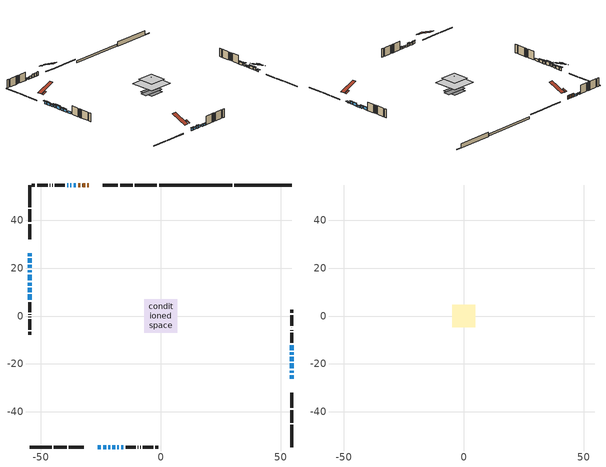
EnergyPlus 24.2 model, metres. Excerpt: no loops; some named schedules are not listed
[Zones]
conditioned space
 floor outside (Floor1 construction): -1.58,-1.58 -1.58,1.58 1.58,1.58 1.58,-1.58 z1.31
 floor adiabatic (Floor3 construction): -3.1,-3.1 -3.1,3.1 3.1,3.1 3.1,-3.1 z1.31
 floor adiabatic (AdiabaticFloorConstruction): -6.99,-6.99 -6.99,6.99 6.99,6.99 6.99,-6.99 z3.75
 floor foundation (Slab1 construction): -3.99,-3.99 -3.99,3.99 3.99,3.99 3.99,-3.99 z-1.13
 floor foundation (Slab2 construction): -6.02,-1.6 -6.02,1.6 6.02,1.6 6.02,-1.6 z-0.91
 wall outside (RimJoist1 construction): -1.6,54.67 -10.78,54.67 / -54.67,-54.67 -45.48,-54.67 / -54.67,54.67 -54.67,45.48 / 54.67,-54.67 54.67,-45.48 z1.31:1.61
 wall outside (RimJoist2 construction): -11.71,54.67 -16.98,54.67 / -44.56,-54.67 -39.29,-54.67 / -54.67,44.56 -54.67,39.29 / 54.67,-44.56 54.67,-39.29 z1.31:1.61
 wall outside (RimJoist3 construction): -17.9,54.67 -24.18,54.67 / -38.36,-54.67 -32.09,-54.67 / -54.67,38.36 -54.67,32.09 / 54.67,-38.36 54.67,-32.09 z1.31:1.61
 wall outside (AdiabaticWallConstruction 1): -30.06,54.67 -30.67,54.67 / -31.59,54.67 -32.66,54.67 / -33.58,54.67 -34.5,54.67 z1.31:3.34
 wall outside (AdiabaticWallConstruction): -54.67,26.21 -54.67,24.98 / -54.67,24.06 -54.67,22.23 / 54.67,-21.91 54.67,-19.77 / -26.21,-54.67 -24.98,-54.67 / -54.67,13.94 -54.67,12.72 / -54.67,11.79 -54.67,9.96 / 54.67,-14.25 54.67,-12.11 z1.31:2.83; -54.67,21.3 -54.67,20.08 / -35.42,54.67 -36.34,54.67 / -37.27,54.67 -37.73,54.67 / -24.06,-54.67 -22.84,-54.67 / -38.65,54.67 -39.11,54.67 / -20.22,-54.67 -19.07,-54.67 / -18.15,-54.67 -17.46,-54.67 / -54.67,9.03 -54.67,6.75 z1.31:2.53; -54.67,19.15 -54.67,18.24 z1.31:3.14; 54.67,-26.21 54.67,-24.68 / 54.67,-18.85 54.67,-17.02 z1.31:1.92; 54.67,-23.75 54.67,-22.84 / -21.91,-54.67 -21.15,-54.67 / 54.67,-16.09 54.67,-15.17 z1.31:2.84; -54.67,17.31 -54.67,14.87 z1.31:3.34; -16.53,-54.67 -15.61,-54.67 z1.31:2.23
 wall outside (Wall1 construction): -40.04,54.67 -44.24,54.67 / -14.69,-54.67 -10.49,-54.67 / -54.67,5.82 -54.67,1.62 / 54.67,-11.18 54.67,-6.99 z1.31:6.19
 wall outside (Wall2 construction): -45.16,54.67 -45.29,54.67 / -9.56,-54.67 -9.44,-54.67 / -54.67,0.69 -54.67,0.57 / 54.67,-6.06 54.67,-5.93 z1.31:6.19
 wall outside (Wall3 construction): -46.22,54.67 -46.28,54.67 / -8.51,-54.67 -8.45,-54.67 / -54.67,-0.36 -54.67,-0.42 / 54.67,-5 54.67,-4.94 z1.31:6.19
 wall outside (Wall4 construction): -47.21,54.67 -51.57,54.67 / -7.52,-54.67 -3.15,-54.67 / -54.67,-1.35 -54.67,-5.71 / 54.67,-4.01 54.67,0.35 z1.31:6.19
 wall outside (Wall5 construction): -52.5,54.67 -53.74,54.67 / -2.22,-54.67 -0.99,-54.67 / -54.67,-6.64 -54.67,-7.88 / 54.67,1.28 54.67,2.52 z1.31:6.19
 wall foundation (FoundationWall1 construction): 30.74,54.67,-1.13 30.74,54.67,1.31 51.5,54.67,1.31 51.5,54.67,-1.03 54.67,54.67,-1.03 54.67,54.67,-1.13
 wall foundation (FoundationWall2 construction): 29.81,54.67 -0.67,54.67 z-0.91:0.28
 window (WindowConstruction 17): -54.67,26.2 -54.67,24.99 z1.31:2.83
 window (WindowConstruction 4): -54.67,24.06 -54.67,22.23 z1.31:2.83
 window (WindowConstruction 5): -54.67,21.3 -54.67,20.08 z1.31:2.53
 window (WindowConstruction 6): -54.67,19.15 -54.67,18.24 z1.31:3.14
 window (WindowConstruction 18): 54.67,-26.2 54.67,-24.68 z1.31:1.92
 window (WindowConstruction 7): 54.67,-23.75 54.67,-22.84 z1.31:2.83
 window (WindowConstruction 8): 54.67,-21.91 54.67,-19.77 z1.31:2.83
 window (WindowConstruction 9): -35.42,54.67 -36.34,54.67 z1.31:2.53
 window (WindowConstruction 10): -37.27,54.67 -37.72,54.67 z1.31:2.53
 window (WindowConstruction 11): -26.2,-54.67 -24.99,-54.67 z1.31:2.83
 window (WindowConstruction 12): -24.06,-54.67 -22.84,-54.67 z1.31:2.53
 window (WindowConstruction 13): -21.91,-54.67 -21.15,-54.67 z1.31:2.83
 window (WindowConstruction): 54.67,-18.85 54.67,-17.02 z1.31:1.92
 window (WindowConstruction 14): -54.67,17.31 -54.67,14.87 z1.31:3.34
 window (WindowConstruction 15): -54.67,13.94 -54.67,12.72 z1.31:2.83
 window (WindowConstruction 16): -54.67,11.79 -54.67,9.96 z1.31:2.83
 window (WindowConstruction 19): -38.65,54.67 -39.11,54.67 z1.31:2.53
 window (WindowConstruction 20): -20.22,-54.67 -19.07,-54.67 z1.31:2.53
 window (WindowConstruction 21): -18.15,-54.67 -17.46,-54.67 z1.31:2.53
 window (WindowConstruction 22): -54.67,9.03 -54.67,6.75 z1.31:2.53
 window (WindowConstruction 1): 54.67,-16.09 54.67,-15.17 z1.31:2.83
 window (WindowConstruction 2): 54.67,-14.24 54.67,-12.11 z1.31:2.83
 window (WindowConstruction 3): -16.53,-54.67 -15.62,-54.67 z1.31:2.22
 door (Door): -30.06,54.67 -30.66,54.67 z1.31:3.34
 door (Door 1): -31.59,54.67 -32.66,54.67 z1.31:3.34
 door (Door 2): -33.58,54.67 -34.49,54.67 z1.31:3.34
 ceiling adiabatic (AdiabaticFloorConstruction): 6.99,-6.99 6.99,6.99 -6.99,6.99 -6.99,-6.99 z3.75
 roof outside (Roof2 construction): -2,2 -2,-2 2,-2 2,2 z6.19
 roof outside (Roof3 construction): -29.13,54.67,6.19 -29.13,52.29,7.18 -28.49,52.29,7.18 -28.49,54.67,6.19; -27.13,-54.67,6.19 -27.13,-52.29,7.18 -27.78,-52.29,7.18 -27.78,-54.67,6.19; -54.67,27.13,6.19 -52.29,27.13,7.18 -52.29,27.78,7.18 -54.67,27.78,6.19; 54.67,-27.13,6.19 52.29,-27.13,7.18 52.29,-27.78,7.18 54.67,-27.78,6.19
attic - vented
 floor to conditioned space (Floor2 construction Reversed): -4.71,-4.71 -4.71,4.71 4.71,4.71 4.71,-4.71 z6.19
 roof outside (Roof1 construction): -27.56,54.67,6.19 -27.56,45.61,9.96 -25.11,45.61,9.96 -25.11,54.67,6.19; -28.71,-54.67,6.19 -28.71,-45.61,9.96 -31.16,-45.61,9.96 -31.16,-54.67,6.19; -54.67,28.71,6.19 -45.61,28.71,9.96 -45.61,31.16,9.96 -54.67,31.16,6.19; 54.67,-28.71,6.19 45.61,-28.71,9.96 45.61,-31.16,9.96 54.67,-31.16,6.19
shading: -54.67,24.69 -54.67,26.5 -55.28,26.5 -55.28,24.69 z3.13; -54.67,21.93 -54.67,24.36 -54.97,24.36 -54.97,21.93 z3.13; -54.67,19.78 -54.67,21.6 -55.28,21.6 -55.28,19.78 z2.83; -54.67,17.94 -54.67,19.45 -55.28,19.45 -55.28,17.94 z3.44; 54.67,-24.38 54.67,-26.5 55.58,-26.5 55.58,-24.38 z2.22; 54.67,-22.54 54.67,-24.05 55.28,-24.05 55.28,-22.54 z3.13; 54.67,-19.48 54.67,-22.21 54.97,-22.21 54.97,-19.48 z3.13; -24.69,-54.67 -26.5,-54.67 -26.5,-54.97 -24.69,-54.97 z3.13; -22.54,-54.67 -24.36,-54.67 -24.36,-54.97 -22.54,-54.97 z2.83; -20.85,-54.67 -22.21,-54.67 -22.21,-54.97 -20.85,-54.97 z3.13; 54.67,-16.72 54.67,-19.14 55.28,-19.14 55.28,-16.72 z2.22; -54.67,14.57 -54.67,17.61 -55.28,17.61 -55.28,14.57 z3.64; -54.67,12.42 -54.67,14.24 -55.28,14.24 -55.28,12.42 z3.13; -54.67,9.66 -54.67,12.09 -54.97,12.09 -54.97,9.66 z3.13; 54.67,-14.87 54.67,-16.39 55.28,-16.39 55.28,-14.87 z3.13; 54.67,-11.81 54.67,-14.54 54.97,-14.54 54.97,-11.81 z3.13; -15.32,-54.67 -16.83,-54.67 -16.83,-55.28 -15.32,-55.28 z2.52
[Building]
Building 1: Terrain=Suburbs
[Site:Location]
Vancouver Intl AP_BC: Latitude {deg}=49.19; Longitude {deg}=-123.18; Time Zone {hr}=-8; Elevation {m}=4; Keep Site Location Information=Yes
[Site:GroundTemperature:Shallow]
8.06451, 6.96315, 6.87495, 7.3976, 9.49575, 11.5841, 13.3946, 14.5416, 14.639, 13.7062, 11.9418, 9.91751
[Site:WaterMainsTemperature]
Calculation Method=Schedule; Temperature Schedule=mains temperature schedule
[Material] Roughness=Rough; Thermal Absorptance=0.9
Name | Thickness {m} | Conductivity {W/m-K} | Density {kg/m3} | Specific Heat {J/kg-K} | Solar Absorptance | Visible Absorptance
asphalt or fiberglass shingles | 0.00635 | 0.162714 | 1121.4 | 1465.45 | 0.4 | 0.4
ceiling loosefill ins | 0.338667 | 0.0480833 | 16.02 | 1046.75 | 0.7 | 0.7
ceiling stud and cavity | 0.1397 | 0.570759 | 65.682 | 1177.47 | 0.7 | 0.7
concrete 4.0 in. | 0.1016 | 1.803125 | 2242.8 | 837.4 | 0.7 | 0.7
concrete 8.0 in. | 0.2032 | 1.803125 | 2242.8 | 837.4 | 0.7 | 0.7
door material | 0.04445 | 0.053851 | 512.64 | 1214.23 | 0.7 | 0.7
door material 1 | 0.04445 | 0.188738 | 512.64 | 1214.23 | 0.7 | 0.7
door material 2 | 0.04445 | 0.0451087 | 512.64 | 1214.23 | 0.7 | 0.7
exterior vertical ins | 0.0786804 | 0.029427 | 32.04 | 1214.23 | 0.7 | 0.7
exterior vertical ins 1 | 0.0558578 | 0.029427 | 32.04 | 1214.23 | 0.7 | 0.7
floor covering | 0.0127 | 0.0433444 | 54.468 | 1339.84 | 0.6 | 0.6
floor covering 1 | 0.0127 | 9.015625 | 54.468 | 1339.84 | 0.6 | 0.6
floor rigid ins; roof rigid ins | 0.103632 | 0.029427 | 32.04 | 1214.23 | 0.7 | 0.7
floor rigid ins 1; wall rigid ins | 0.512978 | 0.029427 | 32.04 | 1214.23 | 0.7 | 0.7
floor stud and cavity | 0.1397 | 0.166957 | 92.3553 | 1139.71 | 0.7 | 0.7
floor stud and cavity 1 | 0.0889 | 0.233522 | 50.32683 | 1063.81 | 0.7 | 0.7
floor stud and cavity 2 | 0.1397 | 1.75129 | 37.0049 | 1207.88 | 0.7 | 0.7
furniture material conditioned space 1 | 0.1524 | 0.115458 | 640.8 | 1214.23 | 0.6 | 0.6
gypsum board | 0.0127 | 0.160291 | 801 | 837.4 | 0.6 | 0.6
gypsum board 1 | 0.00254 | 0.160291 | 801 | 837.4 | 0.6 | 0.6
gypsum board 2 | 0.0127 | 0.160291 | 801 | 837.4 | 0.7 | 0.7
osb sheathing 0.5 in. | 0.0127 | 0.115458 | 512.64 | 1214.23 | 0.7 | 0.7
osb sheathing 0.75 in. | 0.01905 | 0.115458 | 512.64 | 1214.23 | 0.7 | 0.7
osb sheathing 2.0 in. | 0.0508 | 0.115458 | 512.64 | 1214.23 | 0.7 | 0.7
rim joist rigid ins | 0.051816 | 0.029427 | 32.04 | 1214.23 | 0.7 | 0.7
rim joist stud and cavity | 0.0508 | 0.168143 | 125.044 | 1163.47 | 0.6 | 0.6
rim joist stud and cavity 1 | 0.0508 | 0.0332151 | 125.044 | 1163.47 | 0.6 | 0.6
rim joist stud and cavity 2 | 0.0508 | 0.0281304 | 125.044 | 1163.47 | 0.6 | 0.6
roof stud and cavity | 0.2032 | 0.450892 | 78.34581 | 1123.46 | 0.7 | 0.7
roof stud and cavity 1 | 0.2032 | 0.364616 | 78.34581 | 1123.46 | 0.7 | 0.7
wall stud and cavity | 0.1397 | 0.0827303 | 139.0536 | 1170.24 | 0.7 | 0.7
wall stud and cavity 1 | 0.1397 | 0.15141 | 139.0536 | 1170.24 | 0.7 | 0.7
wall stud and cavity 2 | 0.1397 | 0.155872 | 139.0536 | 1170.24 | 0.7 | 0.7
wall stud and cavity 3 | 0.1397 | 0.0812893 | 139.0536 | 1170.24 | 0.7 | 0.7
wall stud and cavity 4 | 0.0889 | 0.49837 | 6.31874 | 1174.65 | 0.7 | 0.7
wall stud and cavity 5 | 0.0889 | 0.380278 | 52.3479 | 1209.89 | 0.7 | 0.7
wall stud and cavity 6 | 0.0889 | 0.391764 | 83.0341 | 1211.67 | 0.7 | 0.7
wood siding | 0.0254 | 0.102417 | 544.68 | 1172.36 | 0.4 | 0.4
wood siding 1 | 0.00254 | 0.102417 | 544.68 | 1172.36 | 0.4 | 0.4
wood siding 2; wood siding 3; wood siding 4 | 0.0254 | 0.102417 | 544.68 | 1172.36 | 0.7 | 0.7
[WindowMaterial:SimpleGlazingSystem]
Name | U-Factor {W/m2-K} | Solar Heat Gain Coefficient
WindowMaterial | 1.56088 | 0.29
WindowMaterial 1 | 1.55634 | 0.3
WindowMaterial 10 | 1.65684 | 0.3
WindowMaterial 11 | 2.11335 | 0.24
WindowMaterial 12 | 1.7511 | 0.41
WindowMaterial 13 | 1.68466 | 0.42
WindowMaterial 14 | 1.74371 | 0.39
WindowMaterial 15 | 1.76132 | 0.27
WindowMaterial 16 | 1.68126 | 0.3
WindowMaterial 2 | 1.61709 | 0.32
WindowMaterial 3 | 1.7017 | 0.29
WindowMaterial 4 | 1.6222 | 0.32
WindowMaterial 5 | 1.70113 | 0.28
WindowMaterial 6 | 1.5552 | 0.31
WindowMaterial 7 | 1.68864 | 0.29
WindowMaterial 8 | 1.72668 | 0.27
WindowMaterial 9 | 1.6858 | 0.29
[Construction]
AdiabaticFloorConstruction: floor stud and cavity 2, floor rigid ins 1, osb sheathing 0.75 in., floor covering
AdiabaticWallConstruction: wood siding 3, wall rigid ins, wall stud and cavity 5, gypsum board
AdiabaticWallConstruction 1: wood siding 4, wall rigid ins, wall stud and cavity 5, gypsum board
Door: door material
Door 1: door material 1
Door 2: door material 2
Floor1 construction: floor stud and cavity, floor rigid ins, osb sheathing 0.75 in., floor covering
Floor2 construction Reversed: gypsum board, ceiling stud and cavity, ceiling loosefill ins
Floor3 construction: floor stud and cavity 1, floor covering 1
FoundationWall1 construction; FoundationWall2 construction: concrete 8.0 in., gypsum board 2
furniture construction conditioned space 1: furniture material conditioned space 1
PartitionWallConstruction: gypsum board, wall stud and cavity 6, gypsum board
RimJoist1 construction: wood siding 2, rim joist rigid ins, osb sheathing 2.0 in., rim joist stud and cavity
RimJoist2 construction: wood siding 2, rim joist rigid ins, osb sheathing 2.0 in., rim joist stud and cavity 1
RimJoist3 construction: wood siding 2, osb sheathing 2.0 in., rim joist stud and cavity 2
Roof1 construction: asphalt or fiberglass shingles
Roof2 construction: asphalt or fiberglass shingles, roof rigid ins, osb sheathing 0.75 in., roof stud and cavity, gypsum board
Roof3 construction: asphalt or fiberglass shingles, roof rigid ins, osb sheathing 0.75 in., roof stud and cavity 1, gypsum board
Slab1 construction; Slab2 construction: concrete 4.0 in.
Wall1 construction: wood siding, osb sheathing 0.5 in., wall stud and cavity, gypsum board
Wall2 construction: wood siding, osb sheathing 0.5 in., wall stud and cavity 1, gypsum board
Wall3 construction: wood siding, osb sheathing 0.5 in., wall stud and cavity 2, gypsum board
Wall4 construction: wood siding, osb sheathing 0.5 in., wall stud and cavity 3, gypsum board
Wall5 construction: wood siding 1, wall stud and cavity 4, gypsum board 1
WindowConstruction: WindowMaterial
WindowConstruction 1; WindowConstruction 7: WindowMaterial 1
WindowConstruction 10: WindowMaterial 8
WindowConstruction 11; WindowConstruction 15: WindowMaterial 9
WindowConstruction 12: WindowMaterial 10
WindowConstruction 13: WindowMaterial 11
WindowConstruction 14: WindowMaterial 12
WindowConstruction 16; WindowConstruction 22; WindowConstruction 4: WindowMaterial 4
WindowConstruction 17: WindowMaterial 13
WindowConstruction 18: WindowMaterial 14
WindowConstruction 19: WindowMaterial 15
WindowConstruction 2; WindowConstruction 8: WindowMaterial 2
WindowConstruction 20: WindowMaterial 16
WindowConstruction 21; WindowConstruction 3: WindowMaterial 3
WindowConstruction 5: WindowMaterial 5
WindowConstruction 6: WindowMaterial 6
WindowConstruction 9: WindowMaterial 7
[Zone] Multiplier=1; Part of Total Floor Area=Yes
Name | Volume {m3}
attic - vented | 53.677
conditioned space | 747
[Space]
Name | Zone | Volume {m3}
attic - vented 1 | attic - vented | 53.677
conditioned space 1 | conditioned space | 747
[ZoneInfiltration:EffectiveLeakageArea]
infil attic - vented 1: Zone or Space=attic - vented 1; Schedule=Always On Discrete; Effective Air Leakage Area {cm2}=3676.14; Stack Coefficient=0.000262383; Wind Coefficient=1.09443e-05
[ZoneMixing]
whole house fan mix: Zone or Space=attic - vented; Schedule=Always On Continuous; Design Flow Rate Calculation Method=Flow/Zone; Design Flow Rate {m3/s}=0; Source Zone or Space=conditioned space
[SurfaceProperty:ExposedFoundationPerimeter] Exposed Perimeter Calculation Method=TotalExposedPerimeter
Name | Total Exposed Perimeter {m}
Slab1 | 23.927
Slab2 | 30.48
[InternalMass] Zone or ZoneList=conditioned space; Space or SpaceList=conditioned space 1
Name | Construction | Surface Area {m2}
furniture mass conditioned space 1 | furniture construction conditioned space 1 | 138.456
partition wall mass | PartitionWallConstruction | 307.68
[Lights]
interior lighting: Zone or ZoneList or Space or SpaceList=conditioned space 1; Schedule=interior lighting schedule; Design Level Calculation Method=LightingLevel; Lighting Level {W}=343.2; Return Air Fraction=0; Fraction Radiant=0.6; Fraction Visible=0.2; Fraction Replaceable=1
[People]
occupants: Zone or ZoneList or Space or SpaceList=conditioned space 1; Number of People Schedule=occupants schedule; Number of People Calculation Method=People; Number of People=3; Fraction Radiant=0.314171; Sensible Heat Fraction=0.56303; Activity Level Schedule=occupants activity schedule; Carbon Dioxide Generation Rate {m3/s-W}=0; Enable ASHRAE 55 Comfort Warnings=No; Mean Radiant Temperature Calculation Type=EnclosureAveraged
[ElectricEquipment] Zone or ZoneList or Space or SpaceList=conditioned space 1; Design Level Calculation Method=EquipmentLevel
Name | Schedule | Design Level {W} | Fraction Latent | Fraction Radiant | Fraction Lost
clothes dryer | clothes dryer schedule | 140.772 | 0.015 | 0.081 | 0.85
clothes washer | clothes washer schedule | 32.1985 | 0.03 | 0.162 | 0.7
cooking range | cooking range schedule | 215.147 | 0.08 | 0.432 | 0.2
dishwasher | dishwasher schedule | 66.8632 | 0.3 | 0.18 | 0.4
fridge | fridge schedule | 72.9452 | 0 | 0.6 | 0
mech vent bath fan 0 | mech vent bath fan 0 schedule | 100.4 | 0 | 0 | 1
mech vent bath fan 1 | mech vent bath fan 1 schedule | 100.4 | 0 | 0 | 1
mech vent house fan | mech vent house fan schedule | 64.43 | 0 | 0 | 0.5
mech vent house fan cfis | mech vent house fan cfis schedule | 0 | 0 | 0 | 0
mech vent range fan 0 | mech vent range fan 0 schedule | 57 | 0 | 0 | 1
misc plug loads | misc plug loads schedule | 494.7 | 0.045 | 0.513 | 0.1
whole house fan | Always On Discrete | 0 | 0 | 0 | 1
[OtherEquipment] Zone or ZoneList or Space or SpaceList=conditioned space 1; Design Level Calculation Method=EquipmentLevel
Name | Fuel Type | Schedule | Design Level {W} | Fraction Latent | Fraction Radiant | Fraction Lost
clothes dryer 1 | Electricity | clothes dryer schedule | 0 | 0.015 | 0.081 | 0.85
cooking range 1 | Electricity | cooking range schedule | 0 | 0.08 | 0.432 | 0.2
general water use latent | None | general water use schedule | 62.594 | 1 | 0 | 0
general water use sensible | None | general water use schedule | -61.6891 | 0 | 0.6 | 0
mech vent house fan latent load | None | Always On Discrete | 0 | 1 | 0 | 0
mech vent house fan sensible load | None | Always On Discrete | 0 | 0 | 0 | 0
water heater energy adjustment1 | NaturalGas | Always On Discrete | 0.01 | 0 | 0 | 1
[ZoneInfiltration:DesignFlowRate] Zone or ZoneList or Space or SpaceList=conditioned space 1; Schedule=Always On Discrete; Design Flow Rate Calculation Method=Flow/Zone; Design Flow Rate {m3/s}=0
infil flow; natural vent flow; whole house fan flow
[Foundation:Kiva] Initial Indoor Air Temperature {C}=18; Wall Depth Below Slab {m}=0.2032; Custom Block X Position 1 {m}=0.2159; Custom Block Z Position 1 {m}=0
Name | Wall Height Above Grade {m} | Custom Block Material Name 1 | Custom Block Depth 1 {m}
Foundation Kiva 1 | 1.31 | exterior vertical ins | 2.43998
Foundation Kiva 2 | 0.279989 | exterior vertical ins 1 | 1.19
[Foundation:Kiva:Settings]
Soil Conductivity {W/m-K}=0.849921; Soil Density {kg/m3}=1842.3; Soil Specific Heat {J/kg-K}=418.7; Ground Solar Absorptivity=0.9; Ground Thermal Absorptivity=0.9; Ground Surface Roughness {m}=0.03; Far-Field Width {m}=40; Deep-Ground Boundary Condition=ZeroFlux; Deep-Ground Depth {m}=40; Minimum Cell Dimension {m}=0.2; Maximum Cell Growth Coefficient=3; Simulation Timestep=Timestep
[Exterior:Lights]
exterior lighting: Schedule=exterior lighting schedule; Design Level {W}=75.6
[Schedule:Constant]
Name | Hourly Value
Always On Continuous; mech vent house fan schedule; mech vent house fan cfis schedule; Always On Discrete | 1
occupants activity schedule | 117.228
fridge schedule | 0
[Schedule:Week:Daily]
interior lighting schedule Week Rule - Jan1-Jan27: interior lighting schedule day, interior lighting schedule day, interior lighting schedule day, interior lighting schedule day, interior lighting schedule day, interior lighting schedule day, interior lighting schedule day, interior lighting schedule default day, interior lighting schedule default day, interior lighting schedule default day, interior lighting schedule default day, interior lighting schedule default day
interior lighting schedule Week Rule - Jan28-Feb3: interior lighting schedule day, interior lighting schedule day, interior lighting schedule day, interior lighting schedule day, interior lighting schedule day 1, interior lighting schedule day 1, interior lighting schedule day 1, interior lighting schedule default day, interior lighting schedule default day, interior lighting schedule default day, interior lighting schedule default day, interior lighting schedule default day
interior lighting schedule Week Rule - Feb4-Feb24: interior lighting schedule day 1, interior lighting schedule day 1, interior lighting schedule day 1, interior lighting schedule day 1, interior lighting schedule day 1, interior lighting schedule day 1, interior lighting schedule day 1, interior lighting schedule default day, interior lighting schedule default day, interior lighting schedule default day, interior lighting schedule default day, interior lighting schedule default day
interior lighting schedule Week Rule - Feb25-Mar3: interior lighting schedule day 1, interior lighting schedule day 1, interior lighting schedule day 1, interior lighting schedule day 1, interior lighting schedule day 2, interior lighting schedule day 2, interior lighting schedule day 2, interior lighting schedule default day, interior lighting schedule default day, interior lighting schedule default day, interior lighting schedule default day, interior lighting schedule default day
interior lighting schedule Week Rule - Mar4-Mar31: interior lighting schedule day 2, interior lighting schedule day 2, interior lighting schedule day 2, interior lighting schedule day 2, interior lighting schedule day 2, interior lighting schedule day 2, interior lighting schedule day 2, interior lighting schedule default day, interior lighting schedule default day, interior lighting schedule default day, interior lighting schedule default day, interior lighting schedule default day
interior lighting schedule Week Rule - Apr1-Apr28: interior lighting schedule day 3, interior lighting schedule day 3, interior lighting schedule day 3, interior lighting schedule day 3, interior lighting schedule day 3, interior lighting schedule day 3, interior lighting schedule day 3, interior lighting schedule default day, interior lighting schedule default day, interior lighting schedule default day, interior lighting schedule default day, interior lighting schedule default day
interior lighting schedule Week Rule - Apr29-May5: interior lighting schedule day 3, interior lighting schedule day 3, interior lighting schedule day 4, interior lighting schedule day 4, interior lighting schedule day 4, interior lighting schedule day 4, interior lighting schedule day 4, interior lighting schedule default day, interior lighting schedule default day, interior lighting schedule default day, interior lighting schedule default day, interior lighting schedule default day
interior lighting schedule Week Rule - May6-May26: interior lighting schedule day 4, interior lighting schedule day 4, interior lighting schedule day 4, interior lighting schedule day 4, interior lighting schedule day 4, interior lighting schedule day 4, interior lighting schedule day 4, interior lighting schedule default day, interior lighting schedule default day, interior lighting schedule default day, interior lighting schedule default day, interior lighting schedule default day
interior lighting schedule Week Rule - May27-Jun2: interior lighting schedule day 4, interior lighting schedule day 4, interior lighting schedule day 4, interior lighting schedule day 4, interior lighting schedule day 4, interior lighting schedule day 5, interior lighting schedule day 5, interior lighting schedule default day, interior lighting schedule default day, interior lighting schedule default day, interior lighting schedule default day, interior lighting schedule default day
interior lighting schedule Week Rule - Jun3-Jun30: interior lighting schedule day 5, interior lighting schedule day 5, interior lighting schedule day 5, interior lighting schedule day 5, interior lighting schedule day 5, interior lighting schedule day 5, interior lighting schedule day 5, interior lighting schedule default day, interior lighting schedule default day, interior lighting schedule default day, interior lighting schedule default day, interior lighting schedule default day
interior lighting schedule Week Rule - Jul1-Jul28: interior lighting schedule day 6, interior lighting schedule day 6, interior lighting schedule day 6, interior lighting schedule day 6, interior lighting schedule day 6, interior lighting schedule day 6, interior lighting schedule day 6, interior lighting schedule default day, interior lighting schedule default day, interior lighting schedule default day, interior lighting schedule default day, interior lighting schedule default day
interior lighting schedule Week Rule - Jul29-Aug4: interior lighting schedule day 6, interior lighting schedule day 6, interior lighting schedule day 6, interior lighting schedule day 7, interior lighting schedule day 7, interior lighting schedule day 7, interior lighting schedule day 7, interior lighting schedule default day, interior lighting schedule default day, interior lighting schedule default day, interior lighting schedule default day, interior lighting schedule default day
interior lighting schedule Week Rule - Aug5-Aug25: interior lighting schedule day 7, interior lighting schedule day 7, interior lighting schedule day 7, interior lighting schedule day 7, interior lighting schedule day 7, interior lighting schedule day 7, interior lighting schedule day 7, interior lighting schedule default day, interior lighting schedule default day, interior lighting schedule default day, interior lighting schedule default day, interior lighting schedule default day
interior lighting schedule Week Rule - Aug26-Sep1: interior lighting schedule day 7, interior lighting schedule day 7, interior lighting schedule day 7, interior lighting schedule day 7, interior lighting schedule day 7, interior lighting schedule day 7, interior lighting schedule day 8, interior lighting schedule default day, interior lighting schedule default day, interior lighting schedule default day, interior lighting schedule default day, interior lighting schedule default day
interior lighting schedule Week Rule - Sep2-Sep29: interior lighting schedule day 8, interior lighting schedule day 8, interior lighting schedule day 8, interior lighting schedule day 8, interior lighting schedule day 8, interior lighting schedule day 8, interior lighting schedule day 8, interior lighting schedule default day, interior lighting schedule default day, interior lighting schedule default day, interior lighting schedule default day, interior lighting schedule default day
interior lighting schedule Week Rule - Sep30-Oct6: interior lighting schedule day 8, interior lighting schedule day 9, interior lighting schedule day 9, interior lighting schedule day 9, interior lighting schedule day 9, interior lighting schedule day 9, interior lighting schedule day 9, interior lighting schedule default day, interior lighting schedule default day, interior lighting schedule default day, interior lighting schedule default day, interior lighting schedule default day
interior lighting schedule Week Rule - Oct7-Oct27: interior lighting schedule day 9, interior lighting schedule day 9, interior lighting schedule day 9, interior lighting schedule day 9, interior lighting schedule day 9, interior lighting schedule day 9, interior lighting schedule day 9, interior lighting schedule default day, interior lighting schedule default day, interior lighting schedule default day, interior lighting schedule default day, interior lighting schedule default day
interior lighting schedule Week Rule - Oct28-Nov3: interior lighting schedule day 9, interior lighting schedule day 9, interior lighting schedule day 9, interior lighting schedule day 9, interior lighting schedule day 10, interior lighting schedule day 10, interior lighting schedule day 10, interior lighting schedule default day, interior lighting schedule default day, interior lighting schedule default day, interior lighting schedule default day, interior lighting schedule default day
interior lighting schedule Week Rule - Nov4-Nov24: interior lighting schedule day 10, interior lighting schedule day 10, interior lighting schedule day 10, interior lighting schedule day 10, interior lighting schedule day 10, interior lighting schedule day 10, interior lighting schedule day 10, interior lighting schedule default day, interior lighting schedule default day, interior lighting schedule default day, interior lighting schedule default day, interior lighting schedule default day
interior lighting schedule Week Rule - Nov25-Dec1: interior lighting schedule day 10, interior lighting schedule day 10, interior lighting schedule day 10, interior lighting schedule day 10, interior lighting schedule day 10, interior lighting schedule day 10, interior lighting schedule day 11, interior lighting schedule default day, interior lighting schedule default day, interior lighting schedule default day, interior lighting schedule default day, interior lighting schedule default day
interior lighting schedule Week Rule - Dec2-Dec31: interior lighting schedule day 11, interior lighting schedule day 11, interior lighting schedule day 11, interior lighting schedule day 11, interior lighting schedule day 11, interior lighting schedule day 11, interior lighting schedule day 11, interior lighting schedule default day, interior lighting schedule default day, interior lighting schedule default day, interior lighting schedule default day, interior lighting schedule default day
occupants schedule Week Rule - Jan1-Dec31: occupants schedule day, occupants schedule day, occupants schedule day, occupants schedule day, occupants schedule day, occupants schedule day, occupants schedule day, occupants schedule default day, occupants schedule default day, occupants schedule default day, occupants schedule default day, occupants schedule default day
clothes dryer schedule Week Rule - Jan1-Dec31: clothes dryer schedule day, clothes dryer schedule day, clothes dryer schedule day, clothes dryer schedule day, clothes dryer schedule day, clothes dryer schedule day, clothes dryer schedule day, clothes dryer schedule default day, clothes dryer schedule default day, clothes dryer schedule default day, clothes dryer schedule default day, clothes dryer schedule default day
clothes washer schedule Week Rule - Jan1-Dec31: clothes washer schedule day, clothes washer schedule day, clothes washer schedule day, clothes washer schedule day, clothes washer schedule day, clothes washer schedule day, clothes washer schedule day, clothes washer schedule default day, clothes washer schedule default day, clothes washer schedule default day, clothes washer schedule default day, clothes washer schedule default day
cooking range schedule Week Rule - Jan1-Dec31: cooking range schedule day, cooking range schedule day, cooking range schedule day, cooking range schedule day, cooking range schedule day, cooking range schedule day, cooking range schedule day, cooking range schedule default day, cooking range schedule default day, cooking range schedule default day, cooking range schedule default day, cooking range schedule default day
dishwasher schedule Week Rule - Jan1-Dec31: dishwasher schedule day, dishwasher schedule day, dishwasher schedule day, dishwasher schedule day, dishwasher schedule day, dishwasher schedule day, dishwasher schedule day, dishwasher schedule default day, dishwasher schedule default day, dishwasher schedule default day, dishwasher schedule default day, dishwasher schedule default day
mech vent bath fan 0 schedule Week Rule - Jan1-Dec31: mech vent bath fan 0 schedule day, mech vent bath fan 0 schedule day, mech vent bath fan 0 schedule day, mech vent bath fan 0 schedule day, mech vent bath fan 0 schedule day, mech vent bath fan 0 schedule day, mech vent bath fan 0 schedule day, mech vent bath fan 0 schedule default day, mech vent bath fan 0 schedule default day, mech vent bath fan 0 schedule default day, mech vent bath fan 0 schedule default day, mech vent bath fan 0 schedule default day
mech vent bath fan 1 schedule Week Rule - Jan1-Dec31: mech vent bath fan 1 schedule day, mech vent bath fan 1 schedule day, mech vent bath fan 1 schedule day, mech vent bath fan 1 schedule day, mech vent bath fan 1 schedule day, mech vent bath fan 1 schedule day, mech vent bath fan 1 schedule day, mech vent bath fan 1 schedule default day, mech vent bath fan 1 schedule default day, mech vent bath fan 1 schedule default day, mech vent bath fan 1 schedule default day, mech vent bath fan 1 schedule default day
mech vent range fan 0 schedule Week Rule - Jan1-Dec31: mech vent range fan 0 schedule day, mech vent range fan 0 schedule day, mech vent range fan 0 schedule day, mech vent range fan 0 schedule day, mech vent range fan 0 schedule day, mech vent range fan 0 schedule day, mech vent range fan 0 schedule day, mech vent range fan 0 schedule default day, mech vent range fan 0 schedule default day, mech vent range fan 0 schedule default day, mech vent range fan 0 schedule default day, mech vent range fan 0 schedule default day
misc plug loads schedule Week Rule - Jan1-Dec31: misc plug loads schedule day, misc plug loads schedule day, misc plug loads schedule day, misc plug loads schedule day, misc plug loads schedule day, misc plug loads schedule day, misc plug loads schedule day, misc plug loads schedule default day, misc plug loads schedule default day, misc plug loads schedule default day, misc plug loads schedule default day, misc plug loads schedule default day
[Schedule:Year]
interior lighting schedule: interior lighting schedule Week Rule - Jan1-Jan27, 1, 1, 1, 27, interior lighting schedule Week Rule - Jan28-Feb3, 1, 28, 2, 3, interior lighting schedule Week Rule - Feb4-Feb24, 2, 4, 2, 24, interior lighting schedule Week Rule - Feb25-Mar3, 2, 25, 3, 3, interior lighting schedule Week Rule - Mar4-Mar31, 3, 4, 3, 31, interior lighting schedule Week Rule - Apr1-Apr28, 4, 1, 4, 28, interior lighting schedule Week Rule - Apr29-May5, 4, 29, 5, 5, interior lighting schedule Week Rule - May6-May26, 5, 6, 5, 26, interior lighting schedule Week Rule - May27-Jun2, 5, 27, 6, 2, interior lighting schedule Week Rule - Jun3-Jun30, 6, 3, 6, 30, interior lighting schedule Week Rule - Jul1-Jul28, 7, 1, 7, 28, interior lighting schedule Week Rule - Jul29-Aug4, 7, 29, 8, 4, interior lighting schedule Week Rule - Aug5-Aug25, 8, 5, 8, 25, interior lighting schedule Week Rule - Aug26-Sep1, 8, 26, 9, 1, interior lighting schedule Week Rule - Sep2-Sep29, 9, 2, 9, 29, interior lighting schedule Week Rule - Sep30-Oct6, 9, 30, 10, 6, interior lighting schedule Week Rule - Oct7-Oct27, 10, 7, 10, 27, interior lighting schedule Week Rule - Oct28-Nov3, 10, 28, 11, 3, interior lighting schedule Week Rule - Nov4-Nov24, 11, 4, 11, 24, interior lighting schedule Week Rule - Nov25-Dec1, 11, 25, 12, 1, interior lighting schedule Week Rule - Dec2-Dec31, 12, 2, 12, 31
occupants schedule: occupants schedule Week Rule - Jan1-Dec31, 1, 1, 12, 31
clothes dryer schedule: clothes dryer schedule Week Rule - Jan1-Dec31, 1, 1, 12, 31
clothes washer schedule: clothes washer schedule Week Rule - Jan1-Dec31, 1, 1, 12, 31
cooking range schedule: cooking range schedule Week Rule - Jan1-Dec31, 1, 1, 12, 31
dishwasher schedule: dishwasher schedule Week Rule - Jan1-Dec31, 1, 1, 12, 31
mech vent bath fan 0 schedule: mech vent bath fan 0 schedule Week Rule - Jan1-Dec31, 1, 1, 12, 31
mech vent bath fan 1 schedule: mech vent bath fan 1 schedule Week Rule - Jan1-Dec31, 1, 1, 12, 31
mech vent range fan 0 schedule: mech vent range fan 0 schedule Week Rule - Jan1-Dec31, 1, 1, 12, 31
misc plug loads schedule: misc plug loads schedule Week Rule - Jan1-Dec31, 1, 1, 12, 31
general water use schedule: general water use schedule Week Rule - Jan1-Dec31, 1, 1, 12, 31
exterior lighting schedule: exterior lighting schedule Week Rule - Jan1-Jan27, 1, 1, 1, 27, exterior lighting schedule Week Rule - Jan28-Feb3, 1, 28, 2, 3, exterior lighting schedule Week Rule - Feb4-Feb24, 2, 4, 2, 24, exterior lighting schedule Week Rule - Feb25-Mar3, 2, 25, 3, 3, exterior lighting schedule Week Rule - Mar4-Mar31, 3, 4, 3, 31, exterior lighting schedule Week Rule - Apr1-Apr28, 4, 1, 4, 28, exterior lighting schedule Week Rule - Apr29-May5, 4, 29, 5, 5, exterior lighting schedule Week Rule - May6-May26, 5, 6, 5, 26, exterior lighting schedule Week Rule - May27-Jun2, 5, 27, 6, 2, exterior lighting schedule Week Rule - Jun3-Jun30, 6, 3, 6, 30, exterior lighting schedule Week Rule - Jul1-Jul28, 7, 1, 7, 28, exterior lighting schedule Week Rule - Jul29-Aug4, 7, 29, 8, 4, exterior lighting schedule Week Rule - Aug5-Aug25, 8, 5, 8, 25, exterior lighting schedule Week Rule - Aug26-Sep1, 8, 26, 9, 1, exterior lighting schedule Week Rule - Sep2-Sep29, 9, 2, 9, 29, exterior lighting schedule Week Rule - Sep30-Oct6, 9, 30, 10, 6, exterior lighting schedule Week Rule - Oct7-Oct27, 10, 7, 10, 27, exterior lighting schedule Week Rule - Oct28-Nov3, 10, 28, 11, 3, exterior lighting schedule Week Rule - Nov4-Nov24, 11, 4, 11, 24, exterior lighting schedule Week Rule - Nov25-Dec1, 11, 25, 12, 1, exterior lighting schedule Week Rule - Dec2-Dec31, 12, 2, 12, 31
[Schedule:Compact]
mains temperature schedule: Through: 01/01, For: AllDays, Until: 24:00, 11.375, Through: 01/02, For: AllDays, Until: 24:00, 11.3367, Through: 01/03, For: AllDays, Until: 24:00, 11.2994, Through: 01/04, For: AllDays, Until: 24:00, 11.2628, Through: 01/05, For: AllDays, Until: 24:00, 11.2267, Through: 01/06, For: AllDays, Until: 24:00, 11.1917, Through: 01/07, For: AllDays, Until: 24:00, 11.1578, Through: 01/08, For: AllDays, Until: 24:00, 11.1244, Through: 01/09, For: AllDays, Until: 24:00, 11.0917, Through: 01/10, For: AllDays, Until: 24:00, 11.06, Through: 01/11, For: AllDays, Until: 24:00, 11.0289, Through: 01/12, For: AllDays, Until: 24:00, 10.9989, Through: 01/13, For: AllDays, Until: 24:00, 10.97, Through: 01/14, For: AllDays, Until: 24:00, 10.9417, Through: 01/15, For: AllDays, Until: 24:00, 10.9139, Through: 01/16, For: AllDays, Until: 24:00, 10.8878, Through: 01/17, For: AllDays, Until: 24:00, 10.8622, Through: 01/18, For: AllDays, Until: 24:00, 10.8372, Through: 01/19, For: AllDays, Until: 24:00, 10.8133, Through: 01/20, For: AllDays, Until: 24:00, 10.7906, Through: 01/21, For: AllDays, Until: 24:00, 10.7683, Through: 01/22, For: AllDays, Until: 24:00, 10.7478, Through: 01/23, For: AllDays, Until: 24:00, 10.7272, Through: 01/24, For: AllDays, Until: 24:00, 10.7083, Through: 01/25, For: AllDays, Until: 24:00, 10.69, Through: 01/26, For: AllDays, Until: 24:00, 10.6728, Through: 01/27, For: AllDays, Until: 24:00, 10.6567, Through: 01/28, For: AllDays, Until: 24:00, 10.6411, Through: 01/29, For: AllDays, Until: 24:00, 10.6267, Through: 01/30, For: AllDays, Until: 24:00, 10.6133, Through: 01/31, For: AllDays, Until: 24:00, 10.6011, Through: 02/01, For: AllDays, Until: 24:00, 10.59, Through: 02/02, For: AllDays, Until: 24:00, 10.5794, Through: 02/03, For: AllDays, Until: 24:00, 10.57, Through: 02/04, For: AllDays, Until: 24:00, 10.5617, Through: 02/05, For: AllDays, Until: 24:00, 10.5539, Through: 02/06, For: AllDays, Until: 24:00, 10.5478, Through: 02/07, For: AllDays, Until: 24:00, 10.5422, Through: 02/08, For: AllDays, Until: 24:00, 10.5378, Through: 02/09, For: AllDays, Until: 24:00, 10.5339, Through: 02/10, For: AllDays, Until: 24:00, 10.5317, Through: 02/11, For: AllDays, Until: 24:00, 10.53, Through: 02/12, For: AllDays, Until: 24:00, 10.53, Through: 02/13, For: AllDays, Until: 24:00, 10.5306, Through: 02/14, For: AllDays, Until: 24:00, 10.5317, Through: 02/15, For: AllDays, Until: 24:00, 10.5344, Through: 02/16, For: AllDays, Until: 24:00, 10.5378, Through: 02/17, For: AllDays, Until: 24:00, 10.5428, Through: 02/18, For: AllDays, Until: 24:00, 10.5483, Through: 02/19, For: AllDays, Until: 24:00, 10.5544, Through: 02/20, For: AllDays, Until: 24:00, 10.5622, Through: 02/21, For: AllDays, Until: 24:00, 10.5706, Through: 02/22, For: AllDays, Until: 24:00, 10.5806, Through: 02/23, For: AllDays, Until: 24:00, 10.5911, Through: 02/24, For: AllDays, Until: 24:00, 10.6022, Through: 02/25, For: AllDays, Until: 24:00, 10.615, Through: 02/26, For: AllDays, Until: 24:00, 10.6283, Through: 02/27, For: AllDays, Until: 24:00, 10.6428, Through: 02/28, For: AllDays, Until: 24:00, 10.6583, Through: 03/01, For: AllDays, Until: 24:00, 10.6744, Through: 03/02, For: AllDays, Until: 24:00, 10.6917, Through: 03/03, For: AllDays, Until: 24:00, 10.71, Through: 03/04, For: AllDays, Until: 24:00, 10.7294, Through: 03/05, For: AllDays, Until: 24:00, 10.7494, Through: 03/06, For: AllDays, Until: 24:00, 10.7706, Through: 03/07, For: AllDays, Until: 24:00, 10.7928, Through: 03/08, For: AllDays, Until: 24:00, 10.8161, Through: 03/09, For: AllDays, Until: 24:00, 10.84, Through: 03/10, For: AllDays, Until: 24:00, 10.8644, Through: 03/11, For: AllDays, Until: 24:00, 10.8906, Through: 03/12, For: AllDays, Until: 24:00, 10.9167, Through: 03/13, For: AllDays, Until: 24:00, 10.9444, Through: 03/14, For: AllDays, Until: 24:00, 10.9728, Through: 03/15, For: AllDays, Until: 24:00, 11.0022, Through: 03/16, For: AllDays, Until: 24:00, 11.0322, Through: 03/17, For: AllDays, Until: 24:00, 11.0633, Through: 03/18, For: AllDays, Until: 24:00, 11.095, Through: 03/19, For: AllDays, Until: 24:00, 11.1278, Through: 03/20, For: AllDays, Until: 24:00, 11.1611, Through: 03/21, For: AllDays, Until: 24:00, 11.1956, Through: 03/22, For: AllDays, Until: 24:00, 11.2306, Through: 03/23, For: AllDays, Until: 24:00, 11.2667, Through: 03/24, For: AllDays, Until: 24:00, 11.3033, Through: 03/25, For: AllDays, Until: 24:00, 11.3406, Through: 03/26, For: AllDays, Until: 24:00, 11.3789, Through: 03/27, For: AllDays, Until: 24:00, 11.4178, Through: 03/28, For: AllDays, Until: 24:00, 11.4572, Through: 03/29, For: AllDays, Until: 24:00, 11.4978, Through: 03/30, For: AllDays, Until: 24:00, 11.5389, Through: 03/31, For: AllDays, Until: 24:00, 11.5811, Through: 04/01, For: AllDays, Until: 24:00, 11.6233, Through: 04/02, For: AllDays, Until: 24:00, 11.6667, Through: 04/03, For: AllDays, Until: 24:00, 11.7106, Through: 04/04, For: AllDays, Until: 24:00, 11.755, Through: 04/05, For: AllDays, Until: 24:00, 11.8006, Through: 04/06, For: AllDays, Until: 24:00, 11.8461, Through: 04/07, For: AllDays, Until: 24:00, 11.8928, Through: 04/08, For: AllDays, Until: 24:00, 11.9394, Through: 04/09, For: AllDays, Until: 24:00, 11.9872, Through: 04/10, For: AllDays, Until: 24:00, 12.0356, Through: 04/11, For: AllDays, Until: 24:00, 12.0844, Through: 04/12, For: AllDays, Until: 24:00, 12.1333, Through: 04/13, For: AllDays, Until: 24:00, 12.1833, Through: 04/14, For: AllDays, Until: 24:00, 12.2339, Through: 04/15, For: AllDays, Until: 24:00, 12.2844, Through: 04/16, For: AllDays, Until: 24:00, 12.3361, Through: 04/17, For: AllDays, Until: 24:00, 12.3878, Through: 04/18, For: AllDays, Until: 24:00, 12.44, Through: 04/19, For: AllDays, Until: 24:00, 12.4928, Through: 04/20, For: AllDays, Until: 24:00, 12.5456, Through: 04/21, For: AllDays, Until: 24:00, 12.5994, Through: 04/22, For: AllDays, Until: 24:00, 12.6533, Through: 04/23, For: AllDays, Until: 24:00, 12.7072, Through: 04/24, For: AllDays, Until: 24:00, 12.7622, Through: 04/25, For: AllDays, Until: 24:00, 12.8172, Through: 04/26, For: AllDays, Until: 24:00, 12.8722, Through: 04/27, For: AllDays, Until: 24:00, 12.9278, Through: 04/28, For: AllDays, Until: 24:00, 12.9839, Through: 04/29, For: AllDays, Until: 24:00, 13.04, Through: 04/30, For: AllDays, Until: 24:00, 13.0961, Through: 05/01, For: AllDays, Until: 24:00, 13.1533, Through: 05/02, For: AllDays, Until: 24:00, 13.21, Through: 05/03, For: AllDays, Until: 24:00, 13.2672, Through: 05/04, For: AllDays, Until: 24:00, 13.3244, Through: 05/05, For: AllDays, Until: 24:00, 13.3817, Through: 05/06, For: AllDays, Until: 24:00, 13.4394, Through: 05/07, For: AllDays, Until: 24:00, 13.4972, Through: 05/08, For: AllDays, Until: 24:00, 13.555, Through: 05/09, For: AllDays, Until: 24:00, 13.6133, Through: 05/10, For: AllDays, Until: 24:00, 13.6711, Through: 05/11, For: AllDays, Until: 24:00, 13.7294, Through: 05/12, For: AllDays, Until: 24:00, 13.7878, Through: 05/13, For: AllDays, Until: 24:00, 13.8461, Through: 05/14, For: AllDays, Until: 24:00, 13.9044, Through: 05/15, For: AllDays, Until: 24:00, 13.9628, Through: 05/16, For: AllDays, Until: 24:00, 14.0211, Through: 05/17, For: AllDays, Until: 24:00, 14.0789, Through: 05/18, For: AllDays, Until: 24:00, 14.1372, Through: 05/19, For: AllDays, Until: 24:00, 14.1956, Through: 05/20, For: AllDays, Until: 24:00, 14.2533, Through: 05/21, For: AllDays, Until: 24:00, 14.3117, Through: 05/22, For: AllDays, Until: 24:00, 14.3694, Through: 05/23, For: AllDays, Until: 24:00, 14.4272, Through: 05/24, For: AllDays, Until: 24:00, 14.4844, Through: 05/25, For: AllDays, Until: 24:00, 14.5422, Through: 05/26, For: AllDays, Until: 24:00, 14.5994, Through: 05/27, For: AllDays, Until: 24:00, 14.6561, Through: 05/28, For: AllDays, Until: 24:00, 14.7128, Through: 05/29, For: AllDays, Until: 24:00, 14.7694, Through: 05/30, For: AllDays, Until: 24:00, 14.8261, Through: 05/31, For: AllDays, Until: 24:00, 14.8817, Through: 06/01, For: AllDays, Until: 24:00, 14.9378, Through: 06/02, For: AllDays, Until: 24:00, 14.9933, Through: 06/03, For: AllDays, Until: 24:00, 15.0483, Through: 06/04, For: AllDays, Until: 24:00, 15.1028, Through: 06/05, For: AllDays, Until: 24:00, 15.1572, Through: 06/06, For: AllDays, Until: 24:00, 15.2117, Through: 06/07, For: AllDays, Until: 24:00, 15.265, Through: 06/08, For: AllDays, Until: 24:00, 15.3183, Through: 06/09, For: AllDays, Until: 24:00, 15.3711, Through: 06/10, For: AllDays, Until: 24:00, 15.4239, Through: 06/11, For: AllDays, Until: 24:00, 15.4756, Through: 06/12, For: AllDays, Until: 24:00, 15.5272, Through: 06/13, For: AllDays, Until: 24:00, 15.5783, Through: 06/14, For: AllDays, Until: 24:00, 15.6289, Through: 06/15, For: AllDays, Until: 24:00, 15.6789, Through: 06/16, For: AllDays, Until: 24:00, 15.7283, Through: 06/17, For: AllDays, Until: 24:00, 15.7772, Through: 06/18, For: AllDays, Until: 24:00, 15.8261, Through: 06/19, For: AllDays, Until: 24:00, 15.8739, Through: 06/20, For: AllDays, Until: 24:00, 15.9211, Through: 06/21, For: AllDays, Until: 24:00, 15.9678, Through: 06/22, For: AllDays, Until: 24:00, 16.0139, Through: 06/23, For: AllDays, Until: 24:00, 16.0594, Through: 06/24, For: AllDays, Until: 24:00, 16.1044, Through: 06/25, For: AllDays, Until: 24:00, 16.1483, Through: 06/26, For: AllDays, Until: 24:00, 16.1922, Through: 06/27, For: AllDays, Until: 24:00, 16.235, Through: 06/28, For: AllDays, Until: 24:00, 16.2772, Through: 06/29, For: AllDays, Until: 24:00, 16.3183, Through: 06/30, For: AllDays, Until: 24:00, 16.3594, Through: 07/01, For: AllDays, Until: 24:00, 16.3994, Through: 07/02, For: AllDays, Until: 24:00, 16.4389, Through: 07/03, For: AllDays, Until: 24:00, 16.4772, Through: 07/04, For: AllDays, Until: 24:00, 16.515, Through: 07/05, For: AllDays, Until: 24:00, 16.5522, Through: 07/06, For: AllDays, Until: 24:00, 16.5883, Through: 07/07, For: AllDays, Until: 24:00, 16.6239, Through: 07/08, For: AllDays, Until: 24:00, 16.6583, Through: 07/09, For: AllDays, Until: 24:00, 16.6922, Through: 07/10, For: AllDays, Until: 24:00, 16.7256, Through: 07/11, For: AllDays, Until: 24:00, 16.7578, Through: 07/12, For: AllDays, Until: 24:00, 16.7889, Through: 07/13, For: AllDays, Until: 24:00, 16.8194, Through: 07/14, For: AllDays, Until: 24:00, 16.8489, Through: 07/15, For: AllDays, Until: 24:00, 16.8778, Through: 07/16, For: AllDays, Until: 24:00, 16.9056, Through: 07/17, For: AllDays, Until: 24:00, 16.9328, Through: 07/18, For: AllDays, Until: 24:00, 16.9589, Through: 07/19, For: AllDays, Until: 24:00, 16.9839, Through: 07/20, For: AllDays, Until: 24:00, 17.0083, Through: 07/21, For: AllDays, Until: 24:00, 17.0317, Through: 07/22, For: AllDays, Until: 24:00, 17.0544, Through: 07/23, For: AllDays, Until: 24:00, 17.0761, Through: 07/24, For: AllDays, Until: 24:00, 17.0967, Through: 07/25, For: AllDays, Until: 24:00, 17.1161, Through: 07/26, For: AllDays, Until: 24:00, 17.135, Through: 07/27, For: AllDays, Until: 24:00, 17.1528, Through: 07/28, For: AllDays, Until: 24:00, 17.1694, Through: 07/29, For: AllDays, Until: 24:00, 17.1856, Through: 07/30, For: AllDays, Until: 24:00, 17.2, Through: 07/31, For: AllDays, Until: 24:00, 17.2144, Through: 08/01, For: AllDays, Until: 24:00, 17.2272, Through: 08/02, For: AllDays, Until: 24:00, 17.2389, Through: 08/03, For: AllDays, Until: 24:00, 17.25, Through: 08/04, For: AllDays, Until: 24:00, 17.26, Through: 08/05, For: AllDays, Until: 24:00, 17.2689, Through: 08/06, For: AllDays, Until: 24:00, 17.2772, Through: 08/07, For: AllDays, Until: 24:00, 17.2839, Through: 08/08, For: AllDays, Until: 24:00, 17.29, Through: 08/09, For: AllDays, Until: 24:00, 17.295, Through: 08/10, For: AllDays, Until: 24:00, 17.2989, Through: 08/11, For: AllDays, Until: 24:00, 17.3022, Through: 08/12, For: AllDays, Until: 24:00, 17.3039, Through: 08/13, For: AllDays, Until: 24:00, 17.305, Through: 08/14, For: AllDays, Until: 24:00, 17.305, Through: 08/15, For: AllDays, Until: 24:00, 17.3039, Through: 08/16, For: AllDays, Until: 24:00, 17.3022, Through: 08/17, For: AllDays, Until: 24:00, 17.2989, Through: 08/18, For: AllDays, Until: 24:00, 17.295, Through: 08/19, For: AllDays, Until: 24:00, 17.29, Through: 08/20, For: AllDays, Until: 24:00, 17.2839, Through: 08/21, For: AllDays, Until: 24:00, 17.2772, Through: 08/22, For: AllDays, Until: 24:00, 17.2689, Through: 08/23, For: AllDays, Until: 24:00, 17.26, Through: 08/24, For: AllDays, Until: 24:00, 17.25, Through: 08/25, For: AllDays, Until: 24:00, 17.2394, Through: 08/26, For: AllDays, Until: 24:00, 17.2272, Through: 08/27, For: AllDays, Until: 24:00, 17.2144, Through: 08/28, For: AllDays, Until: 24:00, 17.2006, Through: 08/29, For: AllDays, Until: 24:00, 17.1856, Through: 08/30, For: AllDays, Until: 24:00, 17.1694, Through: 08/31, For: AllDays, Until: 24:00, 17.1528, Through: 09/01, For: AllDays, Until: 24:00, 17.135, Through: 09/02, For: AllDays, Until: 24:00, 17.1161, Through: 09/03, For: AllDays, Until: 24:00, 17.0967, Through: 09/04, For: AllDays, Until: 24:00, 17.0761, Through: 09/05, For: AllDays, Until: 24:00, 17.0544, Through: 09/06, For: AllDays, Until: 24:00, 17.0322, Through: 09/07, For: AllDays, Until: 24:00, 17.0089, Through: 09/08, For: AllDays, Until: 24:00, 16.9844, Through: 09/09, For: AllDays, Until: 24:00, 16.9589, Through: 09/10, For: AllDays, Until: 24:00, 16.9328, Through: 09/11, For: AllDays, Until: 24:00, 16.9061, Through: 09/12, For: AllDays, Until: 24:00, 16.8783, Through: 09/13, For: AllDays, Until: 24:00, 16.8494, Through: 09/14, For: AllDays, Until: 24:00, 16.8194, Through: 09/15, For: AllDays, Until: 24:00, 16.7894, Through: 09/16, For: AllDays, Until: 24:00, 16.7578, Through: 09/17, For: AllDays, Until: 24:00, 16.7256, Through: 09/18, For: AllDays, Until: 24:00, 16.6928, Through: 09/19, For: AllDays, Until: 24:00, 16.6589, Through: 09/20, For: AllDays, Until: 24:00, 16.6239, Through: 09/21, For: AllDays, Until: 24:00, 16.5889, Through: 09/22, For: AllDays, Until: 24:00, 16.5522, Through: 09/23, For: AllDays, Until: 24:00, 16.5156, Through: 09/24, For: AllDays, Until: 24:00, 16.4778, Through: 09/25, For: AllDays, Until: 24:00, 16.4389, Through: 09/26, For: AllDays, Until: 24:00, 16.3994, Through: 09/27, For: AllDays, Until: 24:00, 16.3594, Through: 09/28, For: AllDays, Until: 24:00, 16.3189, Through: 09/29, For: AllDays, Until: 24:00, 16.2772, Through: 09/30, For: AllDays, Until: 24:00, 16.235, Through: 10/01, For: AllDays, Until: 24:00, 16.1922, Through: 10/02, For: AllDays, Until: 24:00, 16.1489, Through: 10/03, For: AllDays, Until: 24:00, 16.1044, Through: 10/04, For: AllDays, Until: 24:00, 16.06, Through: 10/05, For: AllDays, Until: 24:00, 16.0144, Through: 10/06, For: AllDays, Until: 24:00, 15.9683, Through: 10/07, For: AllDays, Until: 24:00, 15.9217, Through: 10/08, For: AllDays, Until: 24:00, 15.8744, Through: 10/09, For: AllDays, Until: 24:00, 15.8261, Through: 10/10, For: AllDays, Until: 24:00, 15.7778, Through: 10/11, For: AllDays, Until: 24:00, 15.7289, Through: 10/12, For: AllDays, Until: 24:00, 15.6794, Through: 10/13, For: AllDays, Until: 24:00, 15.6294, Through: 10/14, For: AllDays, Until: 24:00, 15.5789, Through: 10/15, For: AllDays, Until: 24:00, 15.5278, Through: 10/16, For: AllDays, Until: 24:00, 15.4761, Through: 10/17, For: AllDays, Until: 24:00, 15.4244, Through: 10/18, For: AllDays, Until: 24:00, 15.3717, Through: 10/19, For: AllDays, Until: 24:00, 15.3189, Through: 10/20, For: AllDays, Until: 24:00, 15.2656, Through: 10/21, For: AllDays, Until: 24:00, 15.2117, Through: 10/22, For: AllDays, Until: 24:00, 15.1578, Through: 10/23, For: AllDays, Until: 24:00, 15.1033, Through: 10/24, For: AllDays, Until: 24:00, 15.0489, Through: 10/25, For: AllDays, Until: 24:00, 14.9933, Through: 10/26, For: AllDays, Until: 24:00, 14.9383, Through: 10/27, For: AllDays, Until: 24:00, 14.8822, Through: 10/28, For: AllDays, Until: 24:00, 14.8261, Through: 10/29, For: AllDays, Until: 24:00, 14.77, Through: 10/30, For: AllDays, Until: 24:00, 14.7133, Through: 10/31, For: AllDays, Until: 24:00, 14.6567, Through: 11/01, For: AllDays, Until: 24:00, 14.5994, Through: 11/02, For: AllDays, Until: 24:00, 14.5428, Through: 11/03, For: AllDays, Until: 24:00, 14.485, Through: 11/04, For: AllDays, Until: 24:00, 14.4278, Through: 11/05, For: AllDays, Until: 24:00, 14.37, Through: 11/06, For: AllDays, Until: 24:00, 14.3122, Through: 11/07, For: AllDays, Until: 24:00, 14.2539, Through: 11/08, For: AllDays, Until: 24:00, 14.1961, Through: 11/09, For: AllDays, Until: 24:00, 14.1378, Through: 11/10, For: AllDays, Until: 24:00, 14.0794, Through: 11/11, For: AllDays, Until: 24:00, 14.0217, Through: 11/12, For: AllDays, Until: 24:00, 13.9633, Through: 11/13, For: AllDays, Until: 24:00, 13.905, Through: 11/14, For: AllDays, Until: 24:00, 13.8467, Through: 11/15, For: AllDays, Until: 24:00, 13.7883, Through: 11/16, For: AllDays, Until: 24:00, 13.73, Through: 11/17, For: AllDays, Until: 24:00, 13.6717, Through: 11/18, For: AllDays, Until: 24:00, 13.6139, Through: 11/19, For: AllDays, Until: 24:00, 13.5556, Through: 11/20, For: AllDays, Until: 24:00, 13.4978, Through: 11/21, For: AllDays, Until: 24:00, 13.44, Through: 11/22, For: AllDays, Until: 24:00, 13.3822, Through: 11/23, For: AllDays, Until: 24:00, 13.325, Through: 11/24, For: AllDays, Until: 24:00, 13.2678, Through: 11/25, For: AllDays, Until: 24:00, 13.2106, Through: 11/26, For: AllDays, Until: 24:00, 13.1533, Through: 11/27, For: AllDays, Until: 24:00, 13.0967, Through: 11/28, For: AllDays, Until: 24:00, 13.0406, Through: 11/29, For: AllDays, Until: 24:00, 12.9844, Through: 11/30, For: AllDays, Until: 24:00, 12.9283, Through: 12/01, For: AllDays, Until: 24:00, 12.8728, Through: 12/02, For: AllDays, Until: 24:00, 12.8172, Through: 12/03, For: AllDays, Until: 24:00, 12.7622, Through: 12/04, For: AllDays, Until: 24:00, 12.7078, Through: 12/05, For: AllDays, Until: 24:00, 12.6533, Through: 12/06, For: AllDays, Until: 24:00, 12.5994, Through: 12/07, For: AllDays, Until: 24:00, 12.5461, Through: 12/08, For: AllDays, Until: 24:00, 12.4928, Through: 12/09, For: AllDays, Until: 24:00, 12.4406, Through: 12/10, For: AllDays, Until: 24:00, 12.3883, Through: 12/11, For: AllDays, Until: 24:00, 12.3361, Through: 12/12, For: AllDays, Until: 24:00, 12.285, Through: 12/13, For: AllDays, Until: 24:00, 12.2339, Through: 12/14, For: AllDays, Until: 24:00, 12.1839, Through: 12/15, For: AllDays, Until: 24:00, 12.1339, Through: 12/16, For: AllDays, Until: 24:00, 12.0844, Through: 12/17, For: AllDays, Until: 24:00, 12.0361, Through: 12/18, For: AllDays, Until: 24:00, 11.9878, Through: 12/19, For: AllDays, Until: 24:00, 11.94, Through: 12/20, For: AllDays, Until: 24:00, 11.8933, Through: 12/21, For: AllDays, Until: 24:00, 11.8467, Through: 12/22, For: AllDays, Until: 24:00, 11.8006, Through: 12/23, For: AllDays, Until: 24:00, 11.7556, Through: 12/24, For: AllDays, Until: 24:00, 11.7111, Through: 12/25, For: AllDays, Until: 24:00, 11.6672, Through: 12/26, For: AllDays, Until: 24:00, 11.6239, Through: 12/27, For: AllDays, Until: 24:00, 11.5811, Through: 12/28, For: AllDays, Until: 24:00, 11.5394, Through: 12/29, For: AllDays, Until: 24:00, 11.4983, Through: 12/30, For: AllDays, Until: 24:00, 11.4578, Through: 12/31, For: AllDays, Until: 24:00, 11.4183
